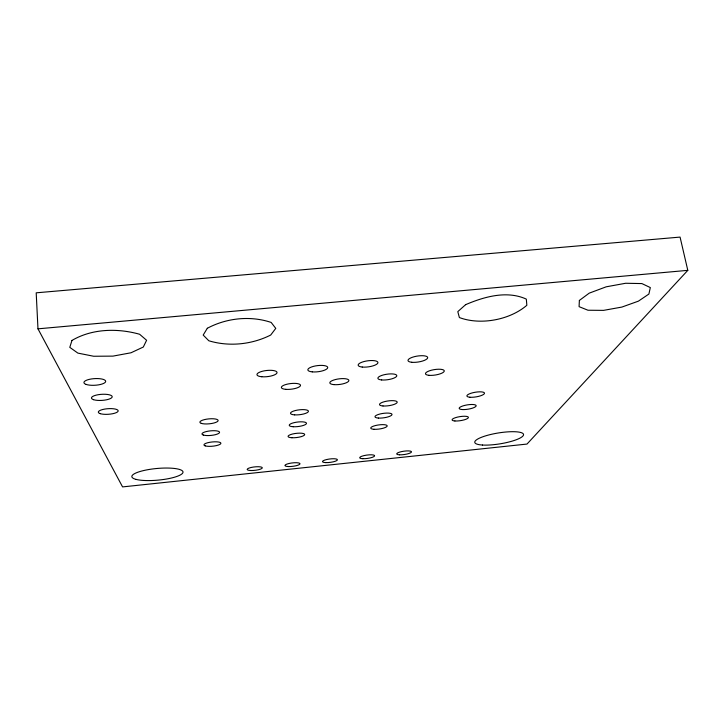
<?xml version="1.0" encoding="UTF-8"?>
<svg xmlns="http://www.w3.org/2000/svg" width="724" height="724" viewBox="0 0 724 724"><rect width="100%" height="100%" fill="white"/><g stroke="black" fill="none" stroke-linecap="round" stroke-linejoin="round"><path stroke-width="1.09" d="M687.8 270.351L527 444.065L122.573 486.908L37.974 328.832L36.2 292.822L680.071 237.092L687.8 270.351L37.974 328.832M579.372 300.442L579.073 306.659L587.979 310.234L603.554 310.37L621.871 307.076L638.396 301.157L648.894 294.044L650.324 287.573L641.88 283.573L625.645 283.265L606.205 286.813L589.209 293.157L579.372 300.442M71.975 340.434L69.785 347.348L77.866 353.104L93.668 356.253L112.971 356.118L131.008 352.778L143.316 347.031L146.601 340.28L139.605 334.253C117.505 328.053 92.12 328.578 71.975 340.434M207.317 328.271L203.191 335.067L208.82 340.769C229.119 346.923 251.825 344.57 270.704 335.04L275.763 328.388L271.165 322.433C250.377 315.447 226.594 317.981 207.317 328.271M465.632 304.659L457.803 311.637L459.378 317.555C480.51 325.456 509.796 319.999 526.846 305.275L526.321 299.112C506.963 290.252 484.266 296.686 465.632 304.659M203.326 435.043A8.824 2.29 -5.6 0 0 218.539 433.513A8.824 2.29 -5.6 0 0 210.503 430.861A8.824 2.29 -5.6 0 0 203.326 435.043M136.121 479.406A25.711 5.855 -5.2 0 0 180.376 474.935A25.711 5.855 -5.2 0 0 155.705 468.6A25.711 5.855 -5.2 0 0 136.121 479.406M482.456 445.034A24.697 5.502 -9.2 0 0 522.909 436.029A24.697 5.502 -9.2 0 0 492.112 434.156A24.697 5.502 -9.2 0 0 482.456 445.034M201.272 423.359A9.168 2.471 -5.5 0 0 217.082 421.793A9.168 2.471 -5.5 0 0 208.711 418.897A9.168 2.471 -5.5 0 0 201.272 423.359M205.227 445.884A8.507 2.127 -5.7 0 0 219.888 444.4A8.507 2.127 -5.7 0 0 212.159 441.966A8.507 2.127 -5.7 0 0 205.227 445.884M294.641 414.87A9.032 2.444 -6.8 0 0 308.433 411.386A9.032 2.444 -6.8 0 0 295.338 410.535A9.032 2.444 -6.8 0 0 294.641 414.87M293.229 426.735A8.697 2.272 -6.8 0 0 306.496 423.431A8.697 2.272 -6.8 0 0 293.872 422.707A8.697 2.272 -6.8 0 0 293.229 426.735M291.917 437.748A8.389 2.109 -6.8 0 0 304.704 434.617A8.389 2.109 -6.8 0 0 292.514 434.011A8.389 2.109 -6.8 0 0 291.917 437.748M383.014 405.974A8.95 2.407 -8.1 0 0 397.15 402.472A8.95 2.407 -8.1 0 0 384.878 401.558A8.95 2.407 -8.1 0 0 383.014 405.974M378.381 418.065A8.616 2.235 -8 0 0 391.974 414.743A8.616 2.235 -8 0 0 380.109 413.965A8.616 2.235 -8 0 0 378.381 418.065M374.073 429.296A8.317 2.072 -7.9 0 0 387.159 426.146A8.317 2.072 -7.9 0 0 375.684 425.486A8.317 2.072 -7.9 0 0 374.073 429.296M469.876 397.232A8.923 2.353 -9.3 0 0 484.338 393.711A8.923 2.353 -9.3 0 0 472.863 392.734A8.923 2.353 -9.3 0 0 469.876 397.232M462.129 409.54A8.588 2.181 -9.1 0 0 476.03 406.2A8.588 2.181 -9.1 0 0 464.908 405.359A8.588 2.181 -9.1 0 0 462.129 409.54M454.925 420.979A8.281 2.036 -8.9 0 0 468.301 417.82A8.281 2.036 -8.9 0 0 457.514 417.096A8.281 2.036 -8.9 0 0 454.925 420.979M250.911 470.519A7.62 1.729 -6.3 0 0 262.305 467.831A7.62 1.729 -6.3 0 0 250.975 467.505A7.62 1.729 -6.3 0 0 250.911 470.519M288.478 466.555A7.575 1.72 -6.8 0 0 300.007 463.849A7.575 1.72 -6.8 0 0 288.966 463.496A7.575 1.72 -6.8 0 0 288.478 466.555M325.782 462.609A7.539 1.71 -7.2 0 0 337.429 459.903A7.539 1.71 -7.2 0 0 326.687 459.523A7.539 1.71 -7.2 0 0 325.782 462.609M362.805 458.699A7.512 1.692 -7.7 0 0 374.579 455.984A7.512 1.692 -7.7 0 0 364.118 455.577A7.512 1.692 -7.7 0 0 362.805 458.699M399.567 454.817A7.493 1.683 -8.1 0 0 411.449 452.093A7.493 1.683 -8.1 0 0 401.286 451.667A7.493 1.683 -8.1 0 0 399.567 454.817M261.817 376.752A10.1 3.095 -6.3 0 0 277.039 372.625A10.1 3.095 -6.3 0 0 262.124 371.331A10.1 3.095 -6.3 0 0 261.817 376.752M285.826 389.34A9.647 2.833 -6.7 0 0 300.505 385.476A9.647 2.833 -6.7 0 0 286.46 384.344A9.647 2.833 -6.7 0 0 285.826 389.34M312.27 371.874A10.027 3.077 -7.1 0 0 327.71 367.747A10.027 3.077 -7.1 0 0 313.329 366.407A10.027 3.077 -7.1 0 0 312.27 371.874M333.972 384.625A9.584 2.806 -7.4 0 0 348.85 380.743A9.584 2.806 -7.4 0 0 335.284 379.575A9.584 2.806 -7.4 0 0 333.972 384.625M362.235 367.05A9.982 3.041 -7.9 0 0 377.892 362.905A9.982 3.041 -7.9 0 0 364.027 361.538A9.982 3.041 -7.9 0 0 362.235 367.05M381.657 379.946A9.548 2.778 -8.2 0 0 396.743 376.055A9.548 2.778 -8.2 0 0 383.648 374.86A9.548 2.778 -8.2 0 0 381.657 379.946M411.712 362.272A9.955 3.005 -8.8 0 0 427.585 358.118A9.955 3.005 -8.8 0 0 414.228 356.715A9.955 3.005 -8.8 0 0 411.712 362.272M428.907 375.313A9.53 2.751 -8.9 0 0 444.174 371.412A9.53 2.751 -8.9 0 0 431.549 370.181A9.53 2.751 -8.9 0 0 428.907 375.313M86.156 384.426A10.905 3.33 -3.4 0 0 104.853 382.679A10.905 3.33 -3.4 0 0 93.423 378.706A10.905 3.33 -3.4 0 0 86.156 384.426M93.523 399.675A10.417 3.05 -3.7 0 0 111.396 397.983A10.417 3.05 -3.7 0 0 100.555 394.399A10.417 3.05 -3.7 0 0 93.523 399.675M100.274 413.666A9.973 2.806 -3.9 0 0 117.397 412.01A9.973 2.806 -3.9 0 0 107.089 408.77A9.973 2.806 -3.9 0 0 100.274 413.666"/></g></svg>
